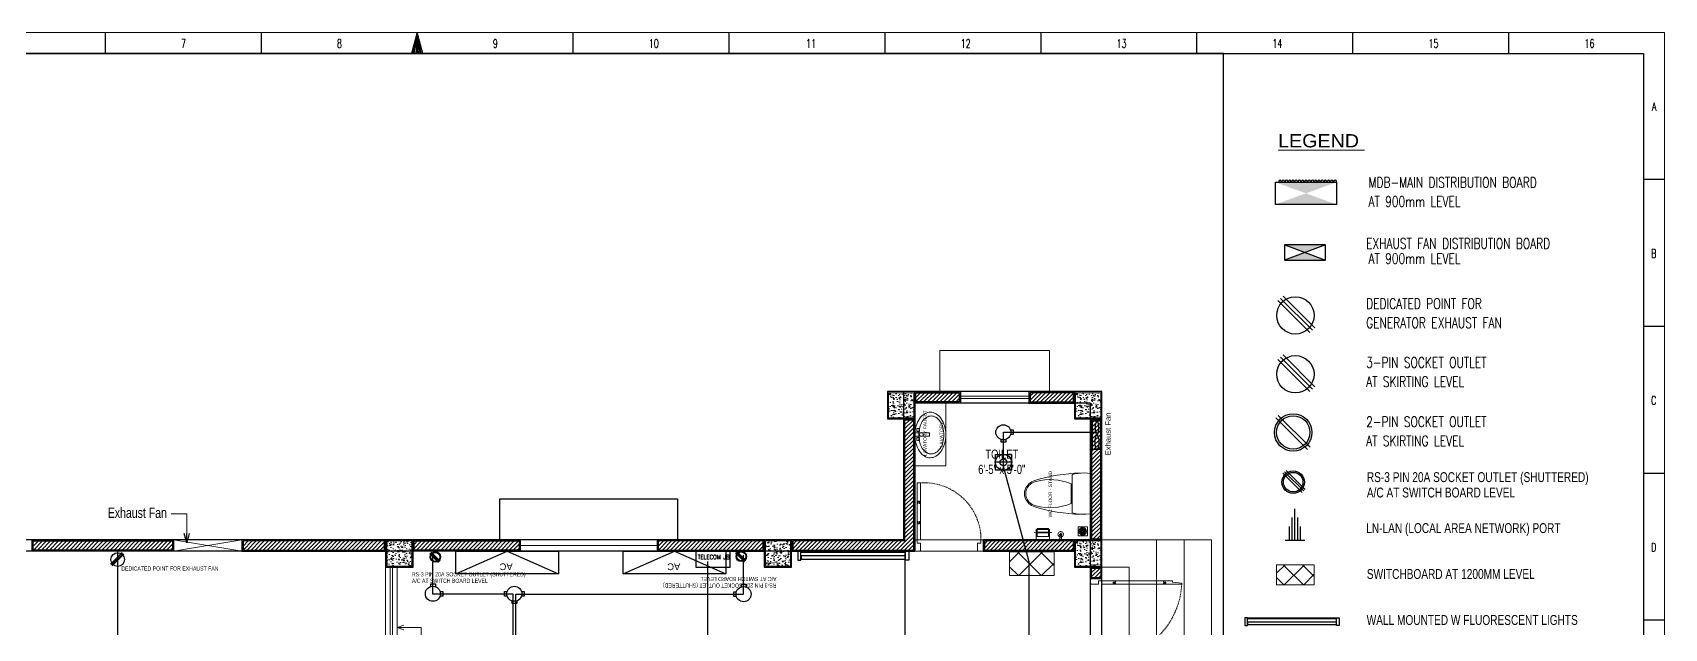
# Model space of a CAD drawing. Header units: inches. Extents: x 12 to 1105, y 9 to 782.
# Drawn here: x 390 to 1105, y 521 to 782 of the extents above; entities that cross this region are included whole.
import ezdxf

# ---------------------------------------------------------------- set-up
doc = ezdxf.new("R2010")
doc.units = ezdxf.units.IN
doc.header["$MEASUREMENT"] = 0
for name, pattern in [('CENTER', [2, 1.25, -0.25, 0.25, -0.25]), ('DASH', [0.35, 0.25, -0.1]), ('DASHED', [0.75, 0.5, -0.25])]:
    doc.linetypes.add(name, pattern=pattern)
doc.layers.get('Defpoints').update_dxf_attribs({"lineweight": 0})
for name, color, linetype in [('Cables', 7, 'Continuous'), ('COLLUM', 1, 'Continuous'), ('Exhaust Fans', 7, 'Continuous'), ('HVAC', 44, 'Continuous'), ('Lights', 7, 'Continuous'), ('Panels', 1, 'Continuous'), ('Sockets', 7, 'Continuous'), ('TEG BORDER', 7, 'Continuous'), ('wall 05', 3, 'Continuous')]:
    doc.layers.add(name, color=color, linetype=linetype)
for name, color, linetype, lineweight in [('dim-8', 18, 'Continuous', 15), ('DOOR', 115, 'Continuous', 15), ('E-LAN', 6, 'Continuous', 30), ('E-Legend', 7, 'Continuous', 30), ('E-MDB', 1, 'Continuous', 30), ('E-WTL-Wall-Tube-Light', 7, 'Continuous', 30), ('FLOORTILE', 40, 'Continuous', 9), ('Glass', 142, 'Continuous', 9), ('HACTH', 8, 'Continuous', 9), ('I-ANNO-LEGN', 7, 'Continuous', 15), ('I-WC----EXST', 7, 'Continuous', 15), ('I-WC----N', 7, 'Continuous', 15), ('Parapet', 6, 'Continuous', 15), ('Plaster Line', 5, 'Continuous', 15), ('Stair', 86, 'Continuous', 18), ('Sunshed', 5, 'Continuous', 15), ('Switchboard', 30, 'Continuous', 13), ('WINDOW', 140, 'Continuous', 9)]:
    doc.layers.add(name, color=color, linetype=linetype, lineweight=lineweight)
doc.styles.add('Arial', font='arial.ttf')
doc.styles.get("Standard").update_dxf_attribs({"font": 'arial.ttf'})
doc.styles.add('Swiss721', font='swisscl.ttf')
doc.styles.add('TAVE1', font='ROMANS.shx', dxfattribs={"width": 0.75})
doc.styles.add('TEG BORDER', font='txt_qlt.shx', dxfattribs={"width": 0.7, "bigfont": 'hztxt.shx'})
doc.styles.add('TIMES', font='ARIALN.TTF')
doc.dimstyles.new('Level Mark 4', dxfattribs={"dimscale": 0, "dimtxt": 4, "dimasz": 4, "dimexe": 1, "dimexo": 2, "dimgap": 1, "dimtad": 0, "dimdec": 1, "dimzin": 1, "dimdsep": 46, "dimlunit": 4, "dimtxsty": 'Swiss721', "dimblk": 'OPEN30', "dimcen": 0, "dimclrd": 256, "dimclre": 256, "dimclrt": 7, "dimadec": 0, "dimazin": 0, "dimtm": 1e-09, "dimtfac": 1, "dimtdec": 1, "dimtofl": 0, "dimtmove": 1, "dimatfit": 3, "dimldrblk": 'OPEN30', "dimfxl": 0, "dimtolj": 2, "dimtzin": 0, "dimlwd": 9, "dimlwe": 9, "dimarcsym": 0})
pattern_1 = [(45, (-139377.4694, -171258.5526), (-0.8838834765, 0.8838834765), [])]

# ---------------------------------------------------------------- blocks, each defined once
blk = doc.blocks.new('A$C0AFB10A6')
at = {"layer": 'Defpoints'}
for points in [[(0.25, 72), (0.25, 71.75), (0, 71.75), (0, 72)], [(5, 72), (5, 71.75), (4.75, 71.75), (4.75, 72)], [(0.25, 2), (0.25, 2.25), (0, 2.25), (0, 2)], [(5, 2), (5, 2.25), (4.75, 2.25), (4.75, 2)]]:
    blk.add_lwpolyline(points, close=True, dxfattribs=at)
at = {"layer": 'DOOR'}
for points in [[(5, 71), (3.5, 71), (3.5, 69.5), (0.25, 69.5), (0.25, 69.75), (0, 69.75), (0, 71.75), (0.25, 71.75), (0.25, 72), (4.75, 72), (4.75, 71.75), (5, 71.75), (5, 71)], [(10, 70.25), (10, 70), (11, 70), (11, 69.5), (5, 69.5), (5, 71), (11, 71), (11, 70.5), (10, 70.5), (10, 70.25), (10, 70.5), (11, 70.5), (11, 71), (32, 71), (32, 70.5), (33, 70.5), (33, 70), (32, 70), (32, 69.5), (11, 69.5), (40, 69.5), (40, 70), (35.99, 70.5), (35.99, 71), (32, 71)], [(5, 3), (3.5, 3), (3.5, 4.5), (0.25, 4.5), (0.25, 4.25), (0, 4.25), (0, 2.25), (0.25, 2.25), (0.25, 2), (4.75, 2), (4.75, 2.25), (5, 2.25), (5, 3)], [(10, 3.75), (10, 3.5), (11, 3.5), (11, 3), (5, 3), (5, 4.5), (11, 4.5), (11, 4), (10, 4), (10, 3.75), (10, 4), (11, 4), (11, 4.5), (32, 4.5), (32, 4), (33, 4), (33, 3.5), (32, 3.5), (32, 3), (11, 3), (40, 3), (40, 3.5), (35.99, 4), (35.99, 4.5), (32, 4.5)]]:
    blk.add_lwpolyline(points, dxfattribs=at)
at = {"layer": 'DOOR', "linetype": 'DASHED', "lineweight": 0}
for centre, start, end in [((5.83, 71.2), 268.60388, 357.15392), ((5.83, 2.8), 2.84608, 91.39612)]:
    blk.add_arc(centre, 34.21, start, end, dxfattribs=at)
at = {"layer": 'HACTH', "lineweight": 0, "ltscale": 10}
for p, q in [((0, 3.03), (0, 69.75)), ((5, 3), (5, 71))]:
    blk.add_line(p, q, dxfattribs=at)
blk = doc.blocks.new('HANDWASH-02-PLAN')
at = {"layer": 'I-WC----N', "color": 2}
for points in [[(5, 0, 0.068513), (104, 14, 0.080648), (182, 50, 0.107051), (242, 112, 0.160603), (255, 169, 0.138041), (238, 230, 0.107051), (182, 289, 0.080648), (104, 325, 0.068513), (5, 339, 0.068513), (-94, 325, 0.080648), (-172, 289, 0.107051), (-228, 230, 0.138041), (-245, 169, 0.138041), (-228, 108, 0.107051), (-172, 50, 0.080648), (-94, 14, 0.068513)], [(5, 42, 0.067522), (88, 53, 0.079863), (152, 82, 0.107115), (202, 134, 0.162551), (213, 180, 0.139778), (199, 230, 0.107115), (152, 278, 0.079863), (88, 307, 0.067522), (5, 319, 0.067522), (-78, 307, 0.079863), (-142, 278, 0.107115), (-188, 230, 0.139778), (-203, 180, 0.139778), (-188, 130, 0.107115), (-142, 82, 0.079863), (-78, 53, 0.067522)]]:
    blk.add_lwpolyline(points, format="xyb", close=True, dxfattribs=at)
blk.add_circle((0, 72), 20, dxfattribs=at)
blk = doc.blocks.new('A$C01EB0BB3')
at = {"layer": 'I-WC----N', "color": 250, "ltscale": 0.5}
for points in [[(8.43, 2.06), (8.43, 0.85), (7.23, 0.85), (7.23, 2.06)], [(9.08, 6.42), (9.08, 0), (10.51, 0), (10.51, 6.42)], [(11.15, 2.06), (11.15, 0.85), (12.36, 0.85), (12.36, 2.06)]]:
    blk.add_lwpolyline(points, close=True, dxfattribs=at)
at = {"layer": 'I-WC----N', "color": 2, "xscale": 0.03999999999359716, "yscale": 0.03999999999359716, "zscale": 0.03999999999359716}
blk.add_blockref('HANDWASH-02-PLAN', (9.79, 0), dxfattribs=at)
blk = doc.blocks.new('$plan$00000388')
for p, q in [((-202, -210), (-202, 210)), ((0, -221), (0, 221)), ((-212, 108), (-212, -108))]:
    blk.add_line(p, q)
blk.add_lwpolyline([(-202, -210), (-152, -221), (-102, -226), (-50, -226), (0, -221)])
for centre, radius, start, end in [((-71, -1597), 1823, 91.2224, 107.2477), ((-76, -236), 463, 97.7399, 105.822), ((-76, -236), 463, 80.5377, 97.7399), ((-595, 0), 129, 159.5476, 200.4524), ((-562, -12), 164, 107.2477, 159.5476), ((-580, 0), 129, 136.8543, 223.1457), ((-556, -23), 163, 104.7786, 136.8543), ((-443, -448), 602, 67.3737, 104.7786), ((-562, 12), 164, 200.4524, 252.7523), ((-556, 23), 163, 223.1457, 255.2214), ((-71, 1597), 1823, 252.7523, 268.7776), ((-443, 448), 602, 255.2214, 292.6263)]:
    blk.add_arc(centre, radius, start, end)
blk = doc.blocks.new('typical king$0$5767 PAPER HOLDER')
at = {"color": 0, "linetype": 'CENTER', "lineweight": -2, "ltscale": 0.5}
blk.add_line((80, 98), (80, -92), dxfattribs=at)
at = {"color": 0, "linetype": 'DASHED', "lineweight": -2, "ltscale": 10, "flags": 128}
for points in [[(5, 52), (0, 52), (0, -52), (5, -52)], [(97, 72), (5, 72), (5, -72), (100, -72)]]:
    blk.add_lwpolyline(points, dxfattribs=at)
at = {"color": 0, "linetype": 'DASHED', "lineweight": -2, "ltscale": 10}
blk.add_lwpolyline([(100, -62), (35, -62), (35, 62), (97, 62)], dxfattribs=at)
blk.add_lwpolyline([(75, -72), (85, -72), (85, 72), (75, 72)], close=True, dxfattribs=at)
at = {"color": 0, "linetype": 'ByBlock', "lineweight": -2, "flags": 128}
blk.add_lwpolyline([(100, -72), (115, -72), (115, 72), (100, 72)], dxfattribs=at)
at = {"color": 0, "linetype": 'ByBlock', "lineweight": -2}
blk.add_lwpolyline([(100, 62), (125, 62), (125, -62), (100, -62)], dxfattribs=at)
blk = doc.blocks.new('floor drain 01')
at = {"color": 0}
blk.add_lwpolyline([(-10, -10), (90, -10), (90, 90), (-10, 90)], close=True, dxfattribs=at)
for points in [[(2, 47, 0.191053), (7, 42, 0.194336), (16, 42, -0.272606), (25, 41, 1.040732), (27, 44, 0.091346), (26, 45, 0.160783), (17, 46, -0.323658), (9, 51, 0.91079)], [(6, 23, 0.191053), (12, 23, 0.194336), (19, 28, -0.272606), (27, 32, 1.040732), (27, 36, 0.091346), (26, 36, 0.160783), (18, 32, -0.323658), (9, 31, 0.91079)], [(14, 68, 0.191053), (15, 61, 0.194336), (22, 56, -0.272606), (29, 50, 1.040732), (32, 51, 0.091346), (32, 53, 0.160783), (25, 59, -0.323658), (22, 67, 0.91079)], [(22, 6, 0.191053), (28, 10, 0.194336), (31, 18, -0.272606), (34, 26, 1.040732), (32, 29, 0.091346), (31, 28, 0.160783), (27, 20, -0.323658), (20, 14, 0.91079)], [(35, 78, 0.191053), (32, 72, 0.194336), (35, 63, -0.272606), (37, 55, 1.040732), (40, 53, 0.091346), (41, 55, 0.160783), (39, 64, -0.323658), (41, 72, 0.91079)], [(45, 2, 0.191053), (48, 8, 0.194336), (45, 17, -0.272606), (43, 25, 1.040732), (40, 27, 0.091346), (39, 25, 0.160783), (41, 16, -0.323658), (39, 8, 0.91079)], [(58, 74, 0.191053), (52, 70, 0.194336), (49, 62, -0.272606), (46, 54, 1.040732), (48, 51, 0.091346), (49, 52, 0.160783), (53, 60, -0.323658), (60, 66, 0.91079)], [(66, 12, 0.191053), (65, 19, 0.194336), (58, 24, -0.272606), (51, 30, 1.040732), (48, 29, 0.091346), (48, 27, 0.160783), (55, 21, -0.323658), (58, 13, 0.91079)], [(74, 57, 0.191053), (68, 57, 0.194336), (61, 52, -0.272606), (53, 48, 1.040732), (53, 44, 0.091346), (54, 44, 0.160783), (62, 48, -0.323658), (71, 49, 0.91079)], [(78, 33, 0.191053), (73, 38, 0.194336), (64, 38, -0.272606), (55, 39, 1.040732), (53, 36, 0.091346), (54, 35, 0.160783), (63, 34, -0.323658), (71, 29, 0.91079)]]:
    blk.add_lwpolyline(points, format="xyb", close=True, dxfattribs=at)
for centre, radius in [((40, 40), 41.7), ((32, 45), 1.83), ((33, 34), 1.83), ((42, 49), 1.83), ((43, 31), 1.83), ((50, 41), 1.83)]:
    blk.add_circle(centre, radius, dxfattribs=at)
blk = doc.blocks.new('h')
at = {"layer": 'I-WC----N', "color": 252, "linetype": 'CENTER', "ltscale": 0.2}
for p, q in [((544281, -25820), (544314, -25820)), ((544297, -25837), (544297, -25801))]:
    blk.add_line(p, q, dxfattribs=at)
at = {"layer": 'I-WC----N'}
blk.add_lwpolyline([(544273, -25760), (544321, -25760), (544321, -25765), (544273, -25765)], close=True, dxfattribs=at)
blk.add_lwpolyline([(544289, -25814), (544289, -25765), (544305, -25765), (544305, -25814)], dxfattribs=at)
at = {"layer": 'I-WC----N', "linetype": 'DASH', "ltscale": 5}
blk.add_circle((544297, -25820), 30, dxfattribs=at)
at = {"layer": 'I-WC----N'}
for radius in [10, 5]:
    blk.add_circle((544297, -25820), radius, dxfattribs=at)
blk = doc.blocks.new('_Open30')
at = {"color": 0, "linetype": 'ByBlock', "lineweight": -2}
for p, q in [((-1, 0.27), (0, 0)), ((0, 0), (-1, -0.27)), ((0, 0), (-1, 0))]:
    blk.add_line(p, q, dxfattribs=at)
blk = doc.blocks.new('252 BORDER A2')
for p, q in [((222.75, 420), (222.75, 415)), ((259.88, 420), (259.88, 415)), ((297, 420), (297, 415)), ((334.12, 420), (334.12, 415)), ((371.25, 420), (371.25, 415)), ((408.37, 420), (408.37, 415)), ((445.5, 420), (445.5, 415)), ((482.62, 420), (482.62, 415)), ((519.75, 420), (519.75, 415)), ((556.87, 420), (556.87, 415)), ((594, 385), (589, 385)), ((594, 350), (589, 350)), ((594, 315), (589, 315)), ((594, 280), (589, 280))]:
    blk.add_line(p, q)
at = {"linetype": 'Continuous'}
blk.add_line((489, 415), (5, 415), dxfattribs=at)
at = {"color": 5, "lineweight": 15}
blk.add_lwpolyline([(0, 420), (594, 420), (594, 0), (0, 0)], close=True, dxfattribs=at)
blk.add_lwpolyline([(297, 420), (295.66, 415), (298.34, 415), (297, 420), (296, 415), (296.33, 415), (297, 420), (296.67, 415), (297.33, 415), (297, 420), (297.67, 415), (298, 415), (297, 420)])
blk.add_lwpolyline([(5, 415), (589, 415), (589, 5), (5, 5)], close=True)
at = {"layer": 'TEG BORDER'}
blk.add_line((489, 116), (489, 415), dxfattribs=at)
at = {"char_height": 2, "width": 2, "style": 'TEG BORDER'}
for s, insert, attachment_point in [('7', (240.8, 418.41), 1), ('8', (277.92, 418.41), 1), ('9', (315.05, 418.41), 1), ('\\pi2.2204e-016;10', (352.17, 418.41), 1), ('\\pi0.3;11', (389.3, 418.41), 1), ('\\pi2.2204e-016;12', (426.42, 418.41), 1), ('\\pi2.2204e-016;13', (463.55, 418.41), 1), ('\\pi-0.033333;14', (500.67, 418.41), 1), ('\\pi2.2204e-016;15', (537.8, 418.41), 1), ('\\pi0.033333;16', (574.92, 418.41), 1), ('A', (592.09, 403.39), 3), ('B', (592.09, 368.39), 3), ('C', (592.09, 333.39), 3), ('D', (592.09, 298.39), 3)]:
    blk.add_mtext(s, dxfattribs=dict(at, insert=insert, attachment_point=attachment_point))
blk = doc.blocks.new('A$C63C712C3')
at = {"ltscale": 2}
for p, q in [((40, 42), (34, 42)), ((40, 16), (34, 16)), ((1231, 42), (1237, 42)), ((1231, 16), (1237, 16))]:
    blk.add_line(p, q, dxfattribs=at)
for points in [[(35, 103), (0, 103), (0, 0), (35, 0)], [(35, 103), (1235, 103), (1235, 90), (35, 90)], [(40, 48), (1231, 48), (1231, 10), (40, 10)], [(1235, 103), (1271, 103), (1271, 0), (1235, 0)]]:
    blk.add_lwpolyline(points, close=True, dxfattribs=at)
blk = doc.blocks.new('ASDSAETR')
for p, q in [((51404, -7188.31), (51404, -7197.3)), ((51404, -7190.29), (51410.36, -7190.29)), ((51404, -7191.55), (51414.43, -7191.55)), ((51404, -7192.81), (51418.49, -7192.81)), ((51404, -7194.07), (51414.43, -7194.07)), ((51404, -7195.33), (51410.36, -7195.33))]:
    blk.add_line(p, q)

msp = doc.modelspace()

# ---------------------------------------------------------------- hatches: boundary and pattern name
h = msp.add_hatch(color=252)
h.dxf.hatch_style = 1
h.paths.add_polyline_path([(956.57, 689.07), (938.77, 689.07), (947.65, 685.68)])
h.paths.add_polyline_path([(947.65, 685.68), (938.7, 682.27), (956.57, 682.27)])
at = {"layer": 'HACTH', "lineweight": 0}
h = msp.add_hatch(dxfattribs=at)
h.set_pattern_fill('ANSI31', color=256, scale=10, style=0)
h.set_pattern_definition(pattern_1)
h.paths.add_polyline_path([(858.08, 547.16), (854.08, 547.16), (854.08, 543.16), (858.08, 543.16)])
h.paths.add_polyline_path([(858.08, 612.16), (854.08, 612.16), (854.08, 560.16), (858.08, 560.16)])
h.paths.add_polyline_path([(827.08, 620.16), (846.08, 620.16), (846.08, 624.16), (827.08, 624.16)])
h.paths.add_polyline_path([(777.08, 624.16), (777.08, 620.16), (796.08, 620.16), (796.08, 624.16)])
h.paths.add_polyline_path([(776.08, 612.16), (772.08, 612.16), (772.08, 559.16), (723.08, 559.16), (723.08, 555.16), (776.08, 555.16)])
h = msp.add_hatch(dxfattribs=at)
h.set_pattern_fill('AR-CONC', color=256, scale=0.5, style=0)
h.set_pattern_definition([(50, (-134820.6302, -172258.6654), (3.586300913, -0.313760675), [0.375, -4.125]), (355, (-134820.6302, -172258.6654), (-0.69375667, 3.76096067), [0.3, -3.3]), (100.4514, (-134820.3314, -172258.6916), (2.89254691, 3.44719771), [0.31870095, -3.50571056]), (46.1842, (-134820.63, -172257.6654), (5.33620524, -0.82759507), [0.5625, -6.1875]), (96.6356, (-134820.1855, -172257.7344), (4.67331353, 4.87058935), [0.47805144, -5.258565]), (351.1842, (-134820.63, -172257.6654), (4.67330973, 4.870593), [0.45, -4.95]), (21, (-134820.1302, -172257.9154), (2.98453526, -2.013094453), [0.375, -4.125]), (326, (-134820.1302, -172257.9154), (1.21657666, 3.625750225), [0.3, -3.3]), (71.4514, (-134819.8815, -172258.0832), (4.201113143, 1.612652484), [0.31870095, -3.50571056]), (37.5, (-134820.6302, -172258.6654), (0.0607992766, 1.664469269), [0, -3.26, 0, -3.35, 0, -3.3125]), (7.5, (-134820.6302, -172258.6654), (1.315347687, 1.97205856), [0, -1.91, 0, -3.185, 0, -1.2625]), (327.5, (-134821.7452, -172258.6654), (2.669112181, -0.112774359), [0, -1.25, 0, -3.9, 0, -5.175]), (317.5, (-134822.2452, -172258.6654), (2.915930847, 0.500524912), [0, -1.625, 0, -2.59, 0, -3.675])])
h.paths.add_polyline_path([(765.08, 613.16), (776.08, 613.16), (776.08, 624.16), (765.08, 624.16)])
h = msp.add_hatch(dxfattribs=at)
h.set_pattern_fill('AR-CONC', color=256, scale=0.5, style=0)
h.set_pattern_definition([(50, (-134738.6302, -172258.6654), (3.586300913, -0.313760675), [0.375, -4.125]), (355, (-134738.6302, -172258.6654), (-0.69375667, 3.76096067), [0.3, -3.3]), (100.4514, (-134738.3314, -172258.6916), (2.89254691, 3.44719771), [0.31870095, -3.50571056]), (46.1842, (-134738.63, -172257.6654), (5.33620524, -0.82759507), [0.5625, -6.1875]), (96.6356, (-134738.1855, -172257.7344), (4.67331353, 4.87058935), [0.47805144, -5.258565]), (351.1842, (-134738.63, -172257.6654), (4.67330973, 4.870593), [0.45, -4.95]), (21, (-134738.1302, -172257.9154), (2.98453526, -2.013094453), [0.375, -4.125]), (326, (-134738.1302, -172257.9154), (1.21657666, 3.625750225), [0.3, -3.3]), (71.4514, (-134737.8815, -172258.0832), (4.201113143, 1.612652484), [0.31870095, -3.50571056]), (37.5, (-134738.6302, -172258.6654), (0.0607992766, 1.664469269), [0, -3.26, 0, -3.35, 0, -3.3125]), (7.5, (-134738.6302, -172258.6654), (1.315347687, 1.97205856), [0, -1.91, 0, -3.185, 0, -1.2625]), (327.5, (-134739.7452, -172258.6654), (2.669112181, -0.112774359), [0, -1.25, 0, -3.9, 0, -5.175]), (317.5, (-134740.2452, -172258.6654), (2.915930847, 0.500524912), [0, -1.625, 0, -2.59, 0, -3.675])])
h.paths.add_polyline_path([(847.08, 613.16), (858.08, 613.16), (858.08, 624.16), (847.08, 624.16)])
h = msp.add_hatch(dxfattribs=at)
h.set_pattern_fill('ANSI31', color=256, scale=10, style=0)
h.set_pattern_definition(pattern_1)
h.paths.add_polyline_path([(544.08, 559.16), (482.08, 559.16), (482.08, 555.16), (544.08, 555.16)])
h.paths.add_polyline_path([(390.08, 555.16), (451.08, 555.16), (451.08, 559.16), (390.08, 559.16)])
h = msp.add_hatch(dxfattribs=at)
h.set_pattern_fill('AR-CONC', color=256, scale=0.5, style=0)
h.set_pattern_definition([(50, (-140257.715, -171262.5526), (3.586300913, -0.313760675), [0.375, -4.125]), (355, (-140257.715, -171262.5526), (-0.69375667, 3.76096067), [0.3, -3.3]), (100.4514, (-140257.4162, -171262.5787), (2.89254691, 3.44719771), [0.31870095, -3.50571056]), (46.1842, (-140257.715, -171261.5526), (5.33620524, -0.82759507), [0.5625, -6.1875]), (96.6356, (-140257.2704, -171261.6215), (4.67331353, 4.87058935), [0.47805144, -5.258565]), (351.1842, (-140257.715, -171261.5526), (4.67330973, 4.870593), [0.45, -4.95]), (21, (-140257.215, -171261.8026), (2.98453526, -2.013094453), [0.375, -4.125]), (326, (-140257.215, -171261.8026), (1.21657666, 3.625750225), [0.3, -3.3]), (71.4514, (-140256.9664, -171261.9703), (4.201113143, 1.612652484), [0.31870095, -3.50571056]), (37.5, (-140257.7151, -171262.5526), (0.0607992766, 1.664469269), [0, -3.26, 0, -3.35, 0, -3.3125]), (7.5, (-140257.715, -171262.5526), (1.315347687, 1.97205856), [0, -1.91, 0, -3.185, 0, -1.2625]), (327.5, (-140258.8301, -171262.5526), (2.669112181, -0.112774359), [0, -1.25, 0, -3.9, 0, -5.175]), (317.5, (-140259.33, -171262.5526), (2.915930847, 0.500524912), [0, -1.625, 0, -2.59, 0, -3.675])])
h.paths.add_polyline_path([(550.58, 554.66), (550.58, 559.16), (545.08, 559.16), (545.08, 554.66)])
h.paths.add_polyline_path([(556.08, 554.66), (556.08, 559.16), (550.58, 559.16), (550.58, 554.66)])
h.paths.add_polyline_path([(550.58, 548.16), (556.08, 548.16), (556.08, 554.66), (550.58, 554.66)])
h.paths.add_polyline_path([(545.08, 548.16), (550.58, 548.16), (550.58, 554.66), (545.08, 554.66)])
h = msp.add_hatch(dxfattribs=at)
h.set_pattern_fill('ANSI31', color=256, scale=10, style=0)
h.set_pattern_definition(pattern_1)
h.paths.add_polyline_path([(710.08, 559.16), (664.08, 559.16), (664.08, 555.16), (710.08, 555.16)])
h.paths.add_polyline_path([(557.08, 555.16), (603.08, 555.16), (603.08, 559.16), (557.08, 559.16)])
h = msp.add_hatch(dxfattribs=at)
h.set_pattern_fill('AR-CONC', color=256, scale=0.5, style=0)
h.set_pattern_definition([(50, (-134709.6302, -172323.6654), (3.586300913, -0.313760675), [0.375, -4.125]), (355, (-134709.6302, -172323.6654), (-0.69375667, 3.76096067), [0.3, -3.3]), (100.4514, (-134709.3314, -172323.6916), (2.89254691, 3.44719771), [0.31870095, -3.50571056]), (46.1842, (-134709.63, -172322.6654), (5.33620524, -0.82759507), [0.5625, -6.1875]), (96.6356, (-134709.1855, -172322.7344), (4.67331353, 4.87058935), [0.47805144, -5.258565]), (351.1842, (-134709.63, -172322.6654), (4.67330973, 4.870593), [0.45, -4.95]), (21, (-134709.1302, -172322.9154), (2.98453526, -2.013094453), [0.375, -4.125]), (326, (-134709.1302, -172322.9154), (1.21657666, 3.625750225), [0.3, -3.3]), (71.4514, (-134708.8815, -172323.0832), (4.201113143, 1.612652484), [0.31870095, -3.50571056]), (37.5, (-134709.6302, -172323.6654), (0.0607992766, 1.664469269), [0, -3.26, 0, -3.35, 0, -3.3125]), (7.5, (-134709.6302, -172323.6654), (1.315347687, 1.97205856), [0, -1.91, 0, -3.185, 0, -1.2625]), (327.5, (-134710.7452, -172323.6654), (2.669112181, -0.112774359), [0, -1.25, 0, -3.9, 0, -5.175]), (317.5, (-134711.2452, -172323.6654), (2.915930847, 0.500524912), [0, -1.625, 0, -2.59, 0, -3.675])])
h.paths.add_polyline_path([(711.08, 559.16), (711.08, 548.16), (722.08, 548.16), (722.08, 559.16)])
h = msp.add_hatch(dxfattribs=at)
h.set_pattern_fill('ANSI31', color=256, scale=10, style=0)
h.set_pattern_definition([(45, (-140584.7151, -171262.5526), (-0.8838834765, 0.8838834765), [])])
h.paths.add_polyline_path([(846.08, 559.16), (807.08, 559.16), (807.08, 555.16), (846.08, 555.16)])
h = msp.add_hatch(dxfattribs=at)
h.set_pattern_fill('AR-CONC', color=256, scale=0.5, style=0)
h.set_pattern_definition([(50, (-134738.6302, -172323.6654), (3.586300913, -0.313760675), [0.375, -4.125]), (355, (-134738.6302, -172323.6654), (-0.69375667, 3.76096067), [0.3, -3.3]), (100.4514, (-134738.3314, -172323.6916), (2.89254691, 3.44719771), [0.31870095, -3.50571056]), (46.1842, (-134738.63, -172322.6654), (5.33620524, -0.82759507), [0.5625, -6.1875]), (96.6356, (-134738.1855, -172322.7344), (4.67331353, 4.87058935), [0.47805144, -5.258565]), (351.1842, (-134738.63, -172322.6654), (4.67330973, 4.870593), [0.45, -4.95]), (21, (-134738.1302, -172322.9154), (2.98453526, -2.013094453), [0.375, -4.125]), (326, (-134738.1302, -172322.9154), (1.21657666, 3.625750225), [0.3, -3.3]), (71.4514, (-134737.8815, -172323.0832), (4.201113143, 1.612652484), [0.31870095, -3.50571056]), (37.5, (-134738.6302, -172323.6654), (0.0607992766, 1.664469269), [0, -3.26, 0, -3.35, 0, -3.3125]), (7.5, (-134738.6302, -172323.6654), (1.315347687, 1.97205856), [0, -1.91, 0, -3.185, 0, -1.2625]), (327.5, (-134739.7452, -172323.6654), (2.669112181, -0.112774359), [0, -1.25, 0, -3.9, 0, -5.175]), (317.5, (-134740.2452, -172323.6654), (2.915930847, 0.500524912), [0, -1.625, 0, -2.59, 0, -3.675])])
h.paths.add_polyline_path([(847.08, 548.16), (858.08, 548.16), (858.08, 559.16), (847.08, 559.16)])
at = {"layer": 'Panels'}
h = msp.add_hatch(color=256, dxfattribs=at)
h.dxf.hatch_style = 1
h.paths.add_polyline_path([(948.04, 711.62), (934.68, 706.76), (961.39, 706.76)])
h.paths.add_polyline_path([(934.68, 716.47), (948.04, 711.62), (961.39, 716.47)])
at = {"layer": 'Switchboard'}
h = msp.add_hatch(dxfattribs=at)
h.set_pattern_fill('ANSI37', color=256, scale=56.511086, angle=180)
h.set_pattern_definition([(225, (1261.595, 1283.152), (4.99492, -4.99492), []), (315, (1261.595, 1283.152), (4.99492, 4.99492), [])])
h.paths.add_polyline_path([(818.13, 554.34), (818.13, 544), (837.6, 544), (837.6, 554.34)])
h = msp.add_hatch(dxfattribs=at)
h.set_pattern_fill('ANSI37', color=256, scale=48.034423, angle=180)
h.set_pattern_definition([(225, (1312.099, 1168.1956), (4.245683, -4.245683), []), (315, (1312.099, 1168.1956), (4.245683, 4.245683), [])])
h.paths.add_polyline_path([(935.15, 548.71), (935.15, 539.91), (951.71, 539.91), (951.71, 548.71)])

# ---------------------------------------------------------------- linework, layer by layer
at = {"color": 252}
for p, q in [((956.57, 689.07), (938.7, 682.27)), ((938.77, 689.07), (956.57, 682.27))]:
    msp.add_line(p, q, dxfattribs=at)
at = {"color": 190}
for p, q in [((950.86, 651.57), (936.86, 665.57)), ((951.99, 652.58), (937.99, 666.58)), ((949.73, 650.56), (935.73, 664.56)), ((429.11, 554.14), (424.01, 549.04)), ((429.48, 553.73), (424.38, 548.63)), ((429.85, 553.31), (424.75, 548.21)), ((427.11, 503.3), (427.11, 554.7))]:
    msp.add_line(p, q, dxfattribs=at)
for p, q in [((814.35, 602.51), (814.35, 603.68)), ((816.42, 602.51), (814.35, 602.51)), ((816.42, 603.68), (816.42, 602.51)), ((818.54, 607.85), (819.71, 607.85)), ((819.71, 605.79), (818.54, 605.79)), ((819.71, 607.85), (819.71, 605.79)), ((564.37, 539.19), (564.37, 540.36)), ((564.37, 540.36), (566.43, 540.36)), ((566.43, 540.36), (566.44, 539.12)), ((568.45, 537.05), (569.62, 537.05)), ((569.62, 537.05), (569.62, 534.98)), ((596.71, 534.98), (596.71, 537.05)), ((596.71, 537.05), (597.88, 537.05)), ((604.17, 537.05), (605.34, 537.05)), ((605.34, 537.05), (605.34, 534.98)), ((697.18, 534.82), (697.18, 536.88)), ((697.18, 536.88), (698.35, 536.88)), ((700.56, 539.03), (700.56, 540.2)), ((700.56, 540.2), (702.63, 540.2)), ((702.63, 540.2), (702.63, 538.96)), ((569.62, 534.98), (568.45, 534.98)), ((597.88, 534.98), (596.71, 534.98)), ((599.98, 531.7), (599.98, 532.87)), ((602.05, 531.7), (599.98, 531.7)), ((602.05, 532.87), (602.05, 531.7)), ((605.34, 534.98), (604.17, 534.98)), ((698.35, 534.82), (697.18, 534.82))]:
    msp.add_line(p, q)
at = {"color": 6, "lineweight": 30}
msp.add_line((685.77, 431.86), (685.77, 550.2), dxfattribs=at)
at = {"color": 252}
msp.add_lwpolyline([(956.57, 689.07), (938.7, 689.07), (938.7, 682.27), (956.57, 682.27)], close=True, dxfattribs=at)
for points in [[(815.27, 595.17), (815.27, 595.51), (815.56, 595.51), (815.56, 595.17)], [(815.27, 592.2), (815.27, 591.86), (815.56, 591.86), (815.56, 592.2)]]:
    msp.add_lwpolyline(points)
msp.add_lwpolyline([(695.59, 554.66), (680.59, 554.66), (680.59, 547.66), (695.59, 547.66)], close=True)
at = {"color": 190}
for centre, radius in [((943.4, 658.08), 8.19), ((427.11, 551.01), 2.99)]:
    msp.add_circle(centre, radius, dxfattribs=at)
for centre, radius in [((815.39, 606.82), 3.31), ((815.42, 593.68), 1.49), ((565.3, 536.01), 3.31), ((601.02, 536.01), 3.31), ((701.49, 535.85), 3.31)]:
    msp.add_circle(centre, radius)
at = {"layer": 'Cables', "color": 3}
for p, q in [((815.42, 606.82), (856.51, 606.82)), ((815.42, 591.86), (815.42, 606.82)), ((815.42, 589.74), (815.42, 597.62)), ((826.72, 549.97), (815.42, 591.86)), ((772.39, 507.22), (772.39, 553.74))]:
    msp.add_line(p, q, dxfattribs=at)
at = {"layer": 'Cables', "color": 4}
for p, q in [((565.3, 535.85), (565.3, 553.11)), ((701.49, 535.85), (701.49, 552.9)), ((600.47, 535.85), (565.3, 535.85)), ((600.47, 236.86), (600.47, 535.85)), ((601.66, 236.86), (601.66, 535.85)), ((601.66, 535.85), (701.49, 535.85))]:
    msp.add_line(p, q, dxfattribs=at)
at = {"layer": 'Cables', "color": 1}
msp.add_line((826.72, 506.34), (826.72, 549.97), dxfattribs=at)
at = {"layer": 'COLLUM', "linetype": 'Continuous', "ltscale": 10}
for points in [[(764.58, 612.66), (776.58, 612.66), (776.58, 624.66), (764.58, 624.66)], [(846.58, 612.66), (858.58, 612.66), (858.58, 624.66), (846.58, 624.66)], [(544.58, 547.66), (556.58, 547.66), (556.58, 559.66), (544.58, 559.66)], [(710.58, 547.66), (722.58, 547.66), (722.58, 559.66), (710.58, 559.66)], [(846.58, 547.66), (858.58, 547.66), (858.58, 559.66), (846.58, 559.66)]]:
    msp.add_lwpolyline(points, close=True, dxfattribs=at)
at = {"layer": 'Defpoints'}
for points in [[(776.58, 559.66), (776.83, 559.66), (776.83, 559.41), (776.58, 559.41)], [(806.33, 559.66), (806.58, 559.66), (806.58, 559.41), (806.33, 559.41)], [(806.33, 559.66), (806.58, 559.66), (806.58, 559.41), (806.33, 559.41)], [(776.58, 554.91), (776.83, 554.91), (776.83, 554.66), (776.58, 554.66)], [(806.33, 554.91), (806.58, 554.91), (806.58, 554.66), (806.33, 554.66)]]:
    msp.add_lwpolyline(points, close=True, dxfattribs=at)
at = {"layer": 'DOOR'}
for points in [[(778.33, 566.66), (778.58, 566.66), (778.58, 567.66), (779.08, 567.66), (779.08, 559.66), (777.58, 559.66), (777.58, 567.66), (778.08, 567.66), (778.08, 566.66), (778.33, 566.66), (778.08, 566.66), (778.08, 567.66), (777.58, 567.66), (777.58, 575.66), (778.08, 575.66), (778.08, 576.66), (778.58, 576.66), (778.58, 575.66), (779.08, 575.66), (779.08, 567.66), (779.08, 584.66), (777.58, 584.66), (777.58, 575.66)], [(777.58, 559.66), (777.58, 558.16), (779.08, 558.16), (779.08, 554.91), (778.83, 554.91), (778.83, 554.66), (776.83, 554.66), (776.83, 554.91), (776.58, 554.91), (776.58, 559.41), (776.83, 559.41), (776.83, 559.66), (777.58, 559.66)], [(805.58, 559.66), (805.58, 558.16), (804.08, 558.16), (804.08, 554.91), (804.33, 554.91), (804.33, 554.66), (806.33, 554.66), (806.33, 554.91), (806.58, 554.91), (806.58, 559.41), (806.33, 559.41), (806.33, 559.66), (805.58, 559.66)]]:
    msp.add_lwpolyline(points, dxfattribs=at)
at = {"layer": 'DOOR', "linetype": 'DASHED'}
msp.add_arc((780.61, 559.74), 24.97, 359.81918, 93.5175, dxfattribs=at)
at = {"layer": 'Exhaust Fans'}
msp.add_lwpolyline([(854.43, 611.83), (858.43, 611.83), (858.43, 599.28), (854.43, 599.28)], close=True, dxfattribs=at)
at = {"layer": 'Exhaust Fans', "extrusion": (0, 0, -1)}
msp.add_ellipse((856.43, 608.69), major_axis=(0, -3.14), ratio=0.260631, dxfattribs=at)
at = {"layer": 'Exhaust Fans'}
msp.add_ellipse((856.43, 602.42), major_axis=(0, 3.14), ratio=0.260631, dxfattribs=at)
at = {"layer": 'FLOORTILE', "linetype": 'Continuous', "ltscale": 10}
msp.add_lwpolyline([(552.57, 522.22), (549.58, 521.22), (552.57, 520.23), (549.58, 521.22), (560.18, 521.22), (560.18, 515.55)], dxfattribs=at)
at = {"layer": 'Glass'}
for points in [[(796.58, 622.66), (826.58, 622.66)], [(796.58, 621.66), (826.58, 621.66)], [(546.58, 508.66), (546.58, 547.66)], [(547.58, 508.66), (547.58, 547.66)]]:
    msp.add_lwpolyline(points, dxfattribs=at)
at = {"layer": 'Glass', "ltscale": 10}
msp.add_lwpolyline([(603.58, 559.66), (663.58, 559.66), (663.58, 557.16), (603.58, 557.16)], close=True, dxfattribs=at)
at = {"layer": 'HACTH', "ltscale": 10}
for p, q in [((778.08, 559.66), (805.58, 559.66)), ((778.83, 554.66), (804.33, 554.66))]:
    msp.add_line(p, q, dxfattribs=at)
at = {"layer": 'HVAC'}
for p, q in [((575.29, 544.74), (597.8, 554.66)), ((597.8, 554.66), (620.31, 544.74)), ((648.77, 544.74), (671.28, 554.66)), ((671.28, 554.66), (693.79, 544.74))]:
    msp.add_line(p, q, dxfattribs=at)
for points in [[(620.31, 544.74), (575.29, 544.74), (575.29, 554.66), (620.31, 554.66)], [(693.79, 544.74), (648.77, 544.74), (648.77, 554.66), (693.79, 554.66)]]:
    msp.add_lwpolyline(points, close=True, dxfattribs=at)
at = {"layer": 'I-WC----EXST'}
msp.add_lwpolyline([(776.58, 592.08), (790.13, 592.08), (790.13, 619.66)], dxfattribs=at)
at = {"layer": 'Lights', "color": 40}
msp.add_line((819.36, 593.68), (811.48, 593.68), dxfattribs=at)
at = {"layer": 'Lights'}
msp.add_lwpolyline([(811.94, 597.16), (818.89, 597.16), (818.89, 590.21), (811.94, 590.21)], close=True, dxfattribs=at)
msp.add_circle((815.42, 593.68), 3.48, dxfattribs=at)
at = {"layer": 'Panels'}
msp.add_lwpolyline([(961.39, 706.76), (934.68, 706.76), (934.68, 716.47), (961.39, 716.47)], close=True, dxfattribs=at)
for points in [[(937.23, 716.47), (937.23, 716.81, 1), (936.09, 716.81), (936.09, 716.47)], [(938.64, 716.47), (938.64, 716.81, 1), (937.51, 716.81), (937.51, 716.47)], [(940.07, 716.47), (940.07, 716.81, 1), (938.93, 716.81), (938.93, 716.47)], [(941.5, 716.47), (941.5, 716.81, 1), (940.36, 716.81), (940.36, 716.47)], [(942.91, 716.47), (942.91, 716.81, 1), (941.78, 716.81), (941.78, 716.47)], [(944.34, 716.47), (944.34, 716.81, 1), (943.2, 716.81), (943.2, 716.47)], [(945.75, 716.47), (945.75, 716.81, 1), (944.62, 716.81), (944.62, 716.47)], [(947.18, 716.47), (947.18, 716.81, 1), (946.05, 716.81), (946.05, 716.47)], [(948.6, 716.47), (948.6, 716.81, 1), (947.46, 716.81), (947.46, 716.47)], [(950.02, 716.47), (950.02, 716.81, 1), (948.89, 716.81), (948.89, 716.47)], [(951.44, 716.47), (951.44, 716.81, 1), (950.3, 716.81), (950.3, 716.47)], [(952.88, 716.47), (952.88, 716.81, 1), (951.74, 716.81), (951.74, 716.47)], [(954.3, 716.47), (954.3, 716.81, 1), (953.16, 716.81), (953.16, 716.47)], [(955.71, 716.47), (955.71, 716.81, 1), (954.57, 716.81), (954.57, 716.47)], [(957.13, 716.47), (957.13, 716.81, 1), (956, 716.81), (956, 716.47)], [(958.55, 716.47), (958.55, 716.81, 1), (957.42, 716.81), (957.42, 716.47)], [(959.94, 716.47), (959.94, 716.81, 1), (958.81, 716.81), (958.81, 716.47)], [(961.39, 716.47), (961.39, 716.81, 1), (960.26, 716.81), (960.26, 716.47)]]:
    msp.add_lwpolyline(points, format="xyb", dxfattribs=at)
at = {"layer": 'Parapet', "color": 252, "lineweight": -3}
for points in [[(50.58, 231.66), (858.58, 231.66), (858.58, 624.66), (771.58, 624.66), (771.58, 559.66), (50.58, 559.66)], [(55.58, 236.66), (853.58, 236.66), (853.58, 619.66), (776.58, 619.66), (776.58, 554.66), (55.58, 554.66)]]:
    msp.add_lwpolyline(points, close=True, dxfattribs=at)
at = {"layer": 'Plaster Line'}
for points in [[(765.08, 613.16), (776.08, 613.16), (776.08, 624.16), (765.08, 624.16)], [(847.08, 613.16), (858.08, 613.16), (858.08, 624.16), (847.08, 624.16)], [(545.08, 548.16), (556.08, 548.16), (556.08, 559.16), (545.08, 559.16)], [(711.08, 548.16), (722.08, 548.16), (722.08, 559.16), (711.08, 559.16)], [(847.08, 548.16), (858.08, 548.16), (858.08, 559.16), (847.08, 559.16)], [(858.08, 547.16), (854.08, 547.16), (854.08, 543.16), (858.08, 543.16)]]:
    msp.add_lwpolyline(points, close=True, dxfattribs=at)
at = {"layer": 'Plaster Line', "color": 252, "lineweight": -3}
for points in [[(796.08, 620.16), (777.08, 620.16), (777.08, 624.16), (796.08, 624.16), (796.08, 620.16)], [(827.08, 620.16), (846.08, 620.16), (846.08, 624.16), (827.08, 624.16), (827.08, 620.16)], [(776.08, 612.16), (772.08, 612.16), (772.08, 559.16), (723.08, 559.16), (723.08, 555.16), (776.08, 555.16)], [(858.08, 612.16), (854.08, 612.16), (854.08, 560.16), (858.08, 560.16)], [(390.08, 559.16), (451.08, 559.16), (451.08, 555.16), (390.08, 555.16)], [(544.08, 559.16), (482.08, 559.16), (482.08, 555.16), (544.08, 555.16)], [(557.08, 559.16), (603.08, 559.16), (603.08, 555.16), (557.08, 555.16)], [(710.08, 559.16), (664.08, 559.16), (664.08, 555.16), (710.08, 555.16)], [(846.08, 559.16), (807.08, 559.16), (807.08, 555.16), (846.08, 555.16)]]:
    msp.add_lwpolyline(points, close=True, dxfattribs=at)
at = {"layer": 'Sockets', "color": 5}
for p, q in [((949.73, 624.76), (935.73, 638.76)), ((950.86, 625.78), (936.86, 639.78)), ((951.99, 626.79), (937.99, 640.79))]:
    msp.add_line(p, q, dxfattribs=at)
at = {"layer": 'Sockets', "color": 3}
for p, q in [((948.78, 599.23), (934.78, 613.23)), ((949.91, 600.24), (935.91, 614.24)), ((937.97, 588.88), (946.37, 580.48)), ((938.65, 589.49), (947.05, 581.09)), ((939.32, 590.09), (947.72, 581.69)), ((567.81, 549.79), (563.93, 553.67)), ((568.12, 550.07), (564.24, 553.95)), ((568.43, 550.35), (564.56, 554.23)), ((701.91, 550.03), (698.03, 553.91)), ((702.22, 550.31), (698.35, 554.19)), ((702.54, 550.59), (698.66, 554.47))]:
    msp.add_line(p, q, dxfattribs=at)
at = {"layer": 'Sockets', "color": 5}
msp.add_circle((943.4, 632.29), 8.19, dxfattribs=at)
at = {"layer": 'Sockets', "color": 3}
for centre, radius in [((942.45, 606.75), 8.19), ((942.45, 606.75), 7.33), ((942.45, 584.97), 4.92), ((942.45, 584.97), 4.29), ((566.37, 552.16), 2.27), ((566.37, 552.16), 1.98), ((700.47, 552.4), 2.27), ((700.47, 552.4), 1.98)]:
    msp.add_circle(centre, radius, dxfattribs=at)
at = {"layer": 'Stair', "linetype": 'Continuous', "ltscale": 10}
for points in [[(858.59, 462.66), (882.59, 462.66), (882.59, 559.66), (858.58, 559.66)], [(858.59, 462.66), (894.59, 462.66), (894.59, 559.66), (858.58, 559.66)], [(858.59, 462.66), (858.59, 462.66), (870.59, 462.66), (870.59, 547.66), (870.59, 547.66), (858.58, 547.66)]]:
    msp.add_lwpolyline(points, dxfattribs=at)
at = {"layer": 'Sunshed', "linetype": 'DASH'}
for points in [[(796.58, 624.66), (787.58, 624.66), (787.58, 642.66), (835.58, 642.66), (835.58, 642.66), (835.58, 624.66), (826.58, 624.66)], [(858.58, 457.66), (906.58, 457.66), (906.58, 559.66), (858.58, 559.66)]]:
    msp.add_lwpolyline(points, dxfattribs=at)
at = {"layer": 'Sunshed', "color": 252, "linetype": 'DASH', "lineweight": -3}
msp.add_lwpolyline([(603.58, 559.66), (594.58, 559.66), (594.58, 577.66), (672.58, 577.66), (672.58, 577.66), (672.58, 559.66), (664.08, 559.66)], dxfattribs=at)
at = {"layer": 'Switchboard'}
for points in [[(837.6, 544), (818.13, 544), (818.13, 554.34), (837.6, 554.34)], [(951.71, 539.91), (935.15, 539.91), (935.15, 548.71), (951.71, 548.71)]]:
    msp.add_lwpolyline(points, close=True, dxfattribs=at)
at = {"layer": 'wall 05', "color": 252, "lineweight": -3}
for points in [[(796.58, 619.66), (776.58, 619.66), (776.58, 624.66), (796.58, 624.66), (796.58, 619.66)], [(826.58, 619.66), (846.58, 619.66), (846.58, 624.66), (826.58, 624.66), (826.58, 619.66)]]:
    msp.add_lwpolyline(points, dxfattribs=at)
for points in [[(776.58, 612.66), (771.58, 612.66), (771.58, 559.66), (722.58, 559.66), (722.58, 554.66), (776.58, 554.66), (776.58, 612.66)], [(858.58, 612.66), (853.58, 612.66), (853.58, 559.66), (858.58, 559.66), (858.58, 612.66)], [(389.58, 559.66), (451.58, 559.66), (451.58, 554.66), (389.58, 554.66)], [(544.58, 559.66), (481.58, 559.66), (481.58, 554.66), (544.58, 554.66)], [(556.58, 559.66), (603.58, 559.66), (603.58, 554.66), (556.58, 554.66)], [(710.58, 559.66), (663.58, 559.66), (663.58, 554.66), (710.58, 554.66)], [(846.58, 559.66), (806.58, 559.66), (806.58, 554.66), (846.58, 554.66)]]:
    msp.add_lwpolyline(points, close=True, dxfattribs=at)
at = {"layer": 'wall 05'}
msp.add_lwpolyline([(858.58, 547.66), (853.58, 547.66), (853.58, 542.66), (858.58, 542.66)], close=True, dxfattribs=at)
at = {"layer": 'WINDOW'}
for p, q in [((451.58, 559.66), (481.58, 554.66)), ((451.58, 554.66), (481.58, 559.66))]:
    msp.add_line(p, q, dxfattribs=at)
at = {"layer": 'WINDOW', "linetype": 'Continuous', "ltscale": 10}
for points in [[(796.58, 624.66), (826.58, 624.66)], [(796.58, 619.66), (826.58, 619.66)], [(544.58, 508.66), (544.58, 547.66)], [(549.58, 508.66), (549.58, 547.66)]]:
    msp.add_lwpolyline(points, dxfattribs=at)
at = {"layer": 'WINDOW'}
msp.add_lwpolyline([(451.58, 559.66), (481.58, 559.66), (481.58, 554.66), (451.58, 554.66)], close=True, dxfattribs=at)
msp.add_lwpolyline([(663.58, 559.66), (663.58, 554.66), (603.58, 554.66), (603.58, 559.66)], dxfattribs=at)

# ---------------------------------------------------------------- block references
at = {"xscale": 1.8411, "yscale": 1.8411, "zscale": 1.8411}
msp.add_blockref('252 BORDER A2', (11.55, 8.85), dxfattribs=at)
at = {"layer": 'E-LAN', "lineweight": -2, "xscale": 0.9520000000000004, "yscale": 0.9520000000000004, "zscale": 0.9520000000000004, "rotation": 89.99999999999999}
msp.add_blockref('ASDSAETR', (-5904.33, -48377.15), dxfattribs=at)
at = {"layer": 'E-WTL-Wall-Tube-Light', "lineweight": 0}
for p, xscale, yscale, zscale in [((773.89, 550.74), -0.03825770519629215, 0.03825770520678021, 0.03825770521002791), ((921.21, 522.13), 0.03251904941684832, 0.03251904941684832, 0.03251904941684832)]:
    msp.add_blockref('A$C63C712C3', p, dxfattribs=dict(at, xscale=xscale, yscale=yscale, zscale=zscale))
at = {"layer": 'HACTH', "lineweight": 0, "ltscale": 10}
msp.add_blockref('A$C0AFB10A6', (853.58, 470.66), dxfattribs=at)
at = {"layer": 'I-WC----EXST', "rotation": 270}
msp.add_blockref('A$C01EB0BB3', (776.58, 615.66), dxfattribs=at)
at = {"layer": 'I-WC----EXST', "xscale": 0.0400000000372529, "yscale": 0.0400000000372529, "zscale": 0.0400000000372529}
msp.add_blockref('$plan$00000388', (853.58, 579.91), dxfattribs=at)
at = {"layer": 'I-WC----N', "yscale": 0.03999999997904524}
for name, p, xscale, zscale, rotation in [('floor drain 01', (851.8, 561.81), 0.03999999997904524, 0.03999999997904524, 90), ('h', (-20931.35, -470.73), -0.03999999997904524, 0.04, 180)]:
    msp.add_blockref(name, p, dxfattribs=dict(at, xscale=xscale, zscale=zscale, rotation=rotation))
at = {"layer": 'I-WC----N', "extrusion": (0, 0, -1), "xscale": 0.03999999997904524, "yscale": 0.03999999997904524, "zscale": 0.03999999997904524, "rotation": 90}
msp.add_blockref('typical king$0$5767 PAPER HOLDER', (-832.68, 559.66), dxfattribs=at)

# ---------------------------------------------------------------- texts
msp.add_text('Exhaust Fan', height=2.3967, rotation=90).set_placement((862.45, 596.72))
at = {"color": 190, "style": 'Swiss721'}
msp.add_text('DEDICATED POINT FOR EXHAUST FAN', height=1.8137, dxfattribs=at).set_placement((428.7, 546.17))
at = {"layer": 'dim-8', "linetype": 'Continuous', "ltscale": 10, "attachment_point": 5, "style": 'Swiss721'}
for s, insert, char_height in [('\\A1;TOILET\\P6\'-5" x 5\'-0"', (814.69, 593.87), 4), ('\\A1;Exhaust Fan', (435.74, 571.5), 4.5)]:
    msp.add_mtext(s, dxfattribs=dict(at, insert=insert, char_height=char_height))
at = {"layer": 'E-LAN', "color": 0, "lineweight": 0, "style": 'TAVE1', "width": 0.75}
msp.add_text('TELECOM JB', height=1.951, dxfattribs=at).set_placement((681.43, 551.13))
at = {"layer": 'E-Legend', "lineweight": 0, "style": 'TIMES', "width": 1.3}
msp.add_text('%%ULEGEND ', height=5.797, dxfattribs=at).set_placement((935.82, 731.79))
at = {"layer": 'E-MDB', "color": 0, "lineweight": 0, "style": 'TAVE1', "width": 0.75}
for s, p in [('MDB-MAIN DISTRIBUTION BOARD', (975.41, 714.15)), ('AT 900mm LEVEL', (975.41, 705.76)), ('EXHAUST FAN DISTRIBUTION BOARD', (974.45, 687.34)), ('AT 900mm LEVEL', (975.41, 680.76)), ('DEDICATED POINT FOR', (974.45, 660.95)), ('GENERATOR EXHAUST FAN', (974.45, 652.55)), ('3-PIN SOCKET OUTLET ', (974.45, 635.16)), ('AT SKIRTING LEVEL', (974.45, 626.76)), ('2-PIN SOCKET OUTLET', (974.45, 609.16)), ('AT SKIRTING LEVEL', (974.45, 600.77))]:
    msp.add_text(s, height=4.5544, dxfattribs=at).set_placement(p)
at = {"layer": 'HVAC'}
for p in [(600.26, 549.32), (673.74, 549.32)]:
    msp.add_text('AC', height=2.935, rotation=180, dxfattribs=at).set_placement(p)
at = {"layer": 'I-ANNO-LEGN', "char_height": 1.5, "rotation": 90, "style": 'Arial'}
for s, insert, width, attachment_point in [('LAVATORY FAUCET', (781.77, 596.43), 28.7354, 7), ('LAVATORY', (788.99, 600.28), 28.7354, 7), ('WC FLOOR - STAND', (836.75, 579.65), 20, 8)]:
    msp.add_mtext(s, dxfattribs=dict(at, insert=insert, width=width, attachment_point=attachment_point))
at = {"layer": 'Sockets', "color": 0, "style": 'Swiss721'}
for s, p in [('RS-3 PIN 20A SOCKET OUTLET (SHUTTERED)', (974.73, 585)), ('A/C AT SWITCH BOARD LEVEL', (974.73, 578.25)), ('LN-LAN (LOCAL AREA NETWORK) PORT', (974.47, 562.64)), ('SWITCHBOARD AT 1200MM LEVEL', (974.73, 542.52)), ('WALL MOUNTED W FLUORESCENT LIGHTS ', (974.66, 522.35))]:
    msp.add_text(s, height=4.3221, dxfattribs=at).set_placement(p)
at = {"layer": 'Sockets', "color": 3, "style": 'Swiss721'}
for s, p in [('RS-3 PIN 20A SOCKET OUTLET (SHUTTERED)', (556.1, 543.64)), ('A/C AT SWITCH BOARD LEVEL', (556.1, 540.8))]:
    msp.add_text(s, height=1.8137, dxfattribs=at).set_placement(p)
for s, p in [('RS-3 PIN 20A SOCKET OUTLET (SHUTTERED)', (715.94, 540.55)), ('A/C AT SWITCH BOARD LEVEL', (715.94, 543.38))]:
    msp.add_text(s, height=1.8137, rotation=180, dxfattribs=at).set_placement(p)

# ---------------------------------------------------------------- leaders
at = {"layer": 'FLOORTILE', "linetype": 'Continuous', "ltscale": 10}
msp.add_leader([(457.41, 558.37), (457.41, 571.05), (450.55, 571.05)], dimstyle='Level Mark 4', override={"dimscale": 1}, dxfattribs=at)

doc.saveas('drawing.dxf')
